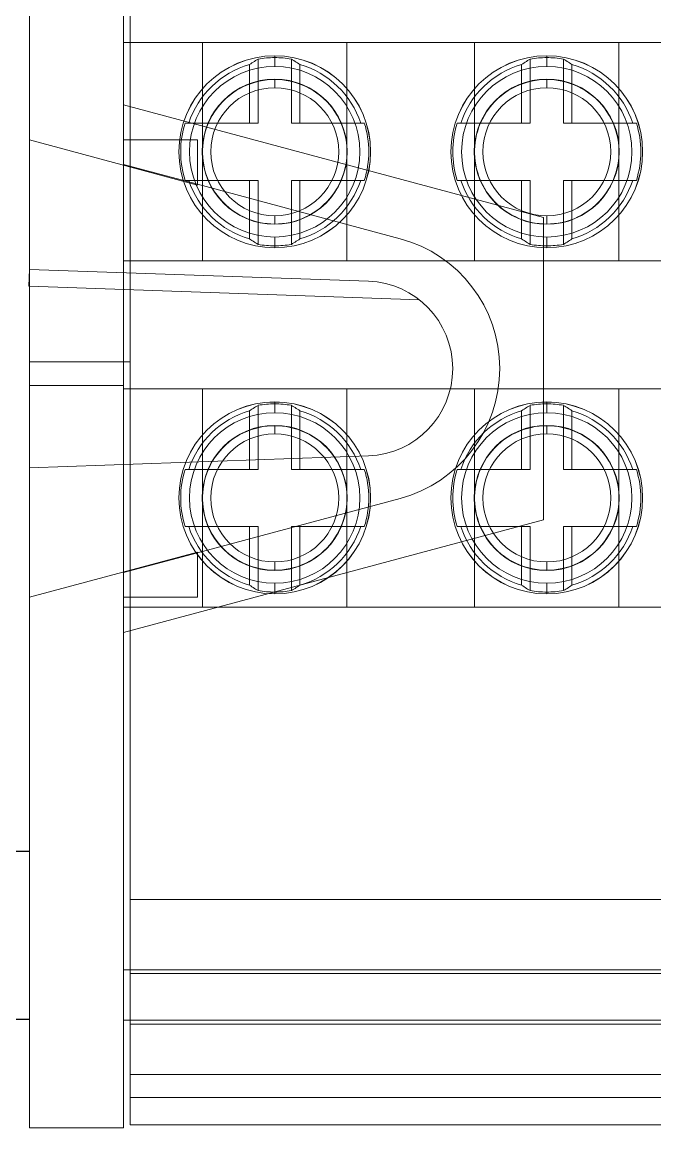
# Model space of a CAD drawing. Header units: millimetres. Extents: x 37984 to 70752, y 14140 to 37584.
# Drawn here: x 39415.32 to 39434.16, y 35958.67 to 35991.56 of the extents above; entities that cross this region are included whole.
import ezdxf

# ---------------------------------------------------------------- set-up
doc = ezdxf.new("R2010")
doc.units = ezdxf.units.MM
doc.set_wipeout_variables(frame=1)
doc.layers.add('000-PI-Oprema', color=30, linetype='Continuous', lineweight=5)
doc.layers.add('004-PI-DIN Šina', color=3, linetype='Continuous')

# ---------------------------------------------------------------- blocks, each defined once
blk = doc.blocks.new('*U860')
at = {"layer": '004-PI-DIN Šina'}
blk.add_lwpolyline([(510, -17.5), (510, 17.5), (0, 17.5), (0, -17.5)], close=True, dxfattribs=at)
blk.add_lwpolyline([(0, -12.5), (510, -12.5)], dxfattribs=at)
blk = doc.blocks.new('2P ERICO distri_563720')
blk.add_wipeout([(44946.537, 36899.761), (45076.137, 36899.761), (45076.137, 36851.433), (45073.337, 36851.433), (45073.337, 36857.671), (45068.637, 36857.671), (45068.637, 36856.671), (44954.037, 36856.671), (44954.037, 36857.671), (44949.337, 36857.671), (44949.337, 36851.433), (44946.537, 36851.433)]).dxf.layer = '000-PI-Oprema'
at = {"layer": '000-PI-Oprema'}
for p, q in [((45073.337, 36899.761), (45073.337, 36898.861)), ((45073.337, 36899.761), (45073.337, 36899.761)), ((45073.337, 36899.761), (45076.137, 36899.761)), ((45076.137, 36899.761), (45076.137, 36898.861)), ((45076.137, 36899.761), (45076.137, 36899.761)), ((45073.137, 36899.671), (44949.537, 36899.671)), ((45073.137, 36899.671), (45073.137, 36899.671)), ((45073.137, 36899.671), (45073.137, 36898.861)), ((45073.137, 36898.861), (45073.137, 36895.171)), ((45073.337, 36898.861), (45073.337, 36896.561)), ((45073.337, 36898.861), (45073.337, 36898.861)), ((45076.137, 36898.861), (45076.137, 36897.371)), ((45076.137, 36898.861), (45076.137, 36898.861)), ((45073.137, 36898.171), (44949.537, 36898.171)), ((45073.137, 36898.171), (45073.137, 36898.171)), ((45073.337, 36897.371), (45073.337, 36897.371)), ((45076.137, 36897.371), (45076.137, 36895.071)), ((45076.137, 36897.371), (45076.137, 36897.371)), ((45073.137, 36896.671), (44949.537, 36896.671)), ((45056.137, 36896.561), (45073.337, 36896.561)), ((45073.137, 36896.671), (45073.137, 36896.671)), ((45073.337, 36896.671), (45073.337, 36896.671)), ((45073.337, 36896.561), (45073.337, 36895.424)), ((45073.337, 36896.561), (45073.337, 36896.561)), ((45076.137, 36896.671), (45076.137, 36896.671)), ((45073.337, 36895.424), (45073.337, 36883.242)), ((45073.137, 36895.171), (45056.137, 36895.171)), ((45073.137, 36895.171), (45073.137, 36895.171)), ((45073.137, 36895.171), (45073.137, 36892.971)), ((45073.137, 36895.171), (45073.137, 36895.171)), ((45056.137, 36895.061), (45073.337, 36895.061)), ((45073.337, 36895.071), (45073.337, 36895.071)), ((45073.337, 36895.061), (45073.337, 36894.671)), ((45073.337, 36895.061), (45073.337, 36895.061)), ((45073.337, 36895.061), (45073.337, 36895.061)), ((45076.137, 36895.071), (45076.137, 36894.671)), ((45076.137, 36895.071), (45076.137, 36895.071)), ((45073.337, 36894.671), (45073.337, 36894.671)), ((45073.337, 36894.671), (45073.337, 36893.471)), ((45073.337, 36894.671), (45073.337, 36894.671)), ((45076.137, 36894.671), (45076.137, 36894.671)), ((45076.137, 36894.671), (45076.137, 36893.471)), ((45073.337, 36891.571), (45073.337, 36893.471)), ((45073.337, 36893.471), (45073.337, 36893.471)), ((45076.137, 36893.471), (45076.137, 36891.771)), ((45076.137, 36893.471), (45076.137, 36893.471)), ((45073.137, 36892.971), (44966.737, 36892.971)), ((45073.137, 36892.971), (45073.137, 36877.771)), ((45073.137, 36892.971), (45073.137, 36892.971)), ((45076.137, 36891.771), (45076.137, 36891.571)), ((45076.137, 36891.571), (45076.137, 36889.171)), ((45073.337, 36886.471), (45073.337, 36889.171)), ((45076.137, 36889.171), (45076.137, 36888.971)), ((45076.137, 36888.971), (45076.137, 36886.471)), ((45073.337, 36886.471), (45073.337, 36885.024)), ((45073.337, 36886.471), (45073.337, 36886.471)), ((45073.337, 36886.471), (45073.337, 36886.471)), ((45076.137, 36886.471), (45076.137, 36880.122)), ((45076.137, 36886.471), (45076.137, 36886.471)), ((45073.337, 36885.024), (45060.837, 36881.674)), ((45073.337, 36885.024), (45073.337, 36883.971)), ((45073.337, 36885.024), (45073.337, 36885.024)), ((45056.137, 36884.271), (45073.337, 36884.271)), ((45058.587, 36884.271), (45058.587, 36877.771)), ((45062.887, 36884.271), (45062.887, 36877.771)), ((45066.687, 36884.271), (45066.687, 36877.771)), ((45070.987, 36884.271), (45070.987, 36877.771)), ((45073.337, 36884.271), (45073.337, 36884.271)), ((45071.137, 36883.971), (45073.337, 36883.971)), ((45071.137, 36882.631), (45071.137, 36883.971)), ((45076.137, 36883.971), (45071.137, 36882.631)), ((45071.137, 36883.971), (45071.137, 36883.971)), ((45073.337, 36883.971), (45073.337, 36883.221)), ((45073.337, 36883.971), (45073.337, 36883.971)), ((45076.137, 36883.971), (45076.137, 36883.971)), ((45059.987, 36883.614), (45060.023, 36883.638)), ((45059.987, 36883.614), (45059.987, 36881.872)), ((45060.023, 36883.638), (45060.058, 36883.663)), ((45060.058, 36883.663), (45060.094, 36883.686)), ((45060.094, 36883.686), (45060.131, 36883.71)), ((45060.131, 36883.71), (45060.167, 36883.732)), ((45060.167, 36883.732), (45060.204, 36883.755)), ((45060.204, 36883.755), (45060.241, 36883.777)), ((45060.241, 36883.777), (45060.241, 36881.872)), ((45060.737, 36883.876), (45060.737, 36883.876)), ((45060.737, 36883.876), (45060.737, 36883.558)), ((45060.737, 36883.821), (45060.737, 36883.876)), ((45061.232, 36883.777), (45061.269, 36883.755)), ((45061.232, 36883.777), (45061.232, 36881.872)), ((45061.269, 36883.755), (45061.306, 36883.732)), ((45061.306, 36883.732), (45061.343, 36883.71)), ((45061.343, 36883.71), (45061.379, 36883.686)), ((45061.379, 36883.686), (45061.415, 36883.663)), ((45061.415, 36883.663), (45061.451, 36883.638)), ((45061.451, 36883.638), (45061.486, 36883.614)), ((45061.486, 36883.614), (45061.486, 36881.872)), ((45068.123, 36883.638), (45068.087, 36883.614)), ((45068.087, 36881.872), (45068.087, 36883.614)), ((45068.158, 36883.663), (45068.123, 36883.638)), ((45068.194, 36883.686), (45068.158, 36883.663)), ((45068.231, 36883.71), (45068.194, 36883.686)), ((45068.267, 36883.732), (45068.231, 36883.71)), ((45068.304, 36883.755), (45068.267, 36883.732)), ((45068.341, 36883.777), (45068.304, 36883.755)), ((45068.341, 36881.872), (45068.341, 36883.777)), ((45068.837, 36883.876), (45068.837, 36883.876)), ((45068.837, 36883.876), (45068.837, 36883.558)), ((45068.837, 36883.821), (45068.837, 36883.876)), ((45069.369, 36883.755), (45069.332, 36883.777)), ((45069.332, 36881.872), (45069.332, 36883.777)), ((45069.406, 36883.732), (45069.369, 36883.755)), ((45069.443, 36883.71), (45069.406, 36883.732)), ((45069.479, 36883.686), (45069.443, 36883.71)), ((45069.515, 36883.663), (45069.479, 36883.686)), ((45069.551, 36883.638), (45069.515, 36883.663)), ((45069.586, 36883.614), (45069.551, 36883.638)), ((45069.586, 36881.872), (45069.586, 36883.614)), ((45073.337, 36883.242), (45071.137, 36882.652)), ((45073.337, 36883.242), (45073.337, 36883.242)), ((45059.811, 36882.962), (45059.699, 36882.904)), ((45059.926, 36883.013), (45059.811, 36882.962)), ((45060.043, 36883.056), (45059.926, 36883.013)), ((45060.16, 36883.092), (45060.043, 36883.056)), ((45060.277, 36883.122), (45060.16, 36883.092)), ((45060.394, 36883.144), (45060.277, 36883.122)), ((45060.51, 36883.159), (45060.394, 36883.144)), ((45060.624, 36883.168), (45060.51, 36883.159)), ((45060.737, 36883.171), (45060.624, 36883.168)), ((45060.737, 36883.18), (45060.737, 36883.18)), ((45060.737, 36882.926), (45060.737, 36883.18)), ((45060.737, 36883.171), (45060.737, 36883.171)), ((45060.849, 36883.168), (45060.737, 36883.171)), ((45060.963, 36883.159), (45060.849, 36883.168)), ((45061.079, 36883.144), (45060.963, 36883.159)), ((45061.196, 36883.122), (45061.079, 36883.144)), ((45061.313, 36883.092), (45061.196, 36883.122)), ((45061.43, 36883.056), (45061.313, 36883.092)), ((45061.547, 36883.013), (45061.43, 36883.056)), ((45061.662, 36882.962), (45061.547, 36883.013)), ((45061.775, 36882.904), (45061.662, 36882.962)), ((45067.911, 36882.962), (45067.799, 36882.904)), ((45068.026, 36883.013), (45067.911, 36882.962)), ((45068.143, 36883.056), (45068.026, 36883.013)), ((45068.26, 36883.092), (45068.143, 36883.056)), ((45068.377, 36883.122), (45068.26, 36883.092)), ((45068.494, 36883.144), (45068.377, 36883.122)), ((45068.61, 36883.159), (45068.494, 36883.144)), ((45068.724, 36883.168), (45068.61, 36883.159)), ((45068.837, 36883.171), (45068.724, 36883.168)), ((45068.837, 36883.18), (45068.837, 36883.18)), ((45068.837, 36882.926), (45068.837, 36883.18)), ((45068.837, 36883.171), (45068.837, 36883.171)), ((45068.949, 36883.168), (45068.837, 36883.171)), ((45069.063, 36883.159), (45068.949, 36883.168)), ((45069.179, 36883.144), (45069.063, 36883.159)), ((45069.296, 36883.122), (45069.179, 36883.144)), ((45069.413, 36883.092), (45069.296, 36883.122)), ((45069.53, 36883.056), (45069.413, 36883.092)), ((45069.647, 36883.013), (45069.53, 36883.056)), ((45069.762, 36882.962), (45069.647, 36883.013)), ((45069.875, 36882.904), (45069.762, 36882.962)), ((45073.337, 36883.221), (45073.337, 36880.024)), ((45059.281, 36882.604), (45059.188, 36882.513)), ((45059.379, 36882.689), (45059.281, 36882.604)), ((45059.482, 36882.767), (45059.379, 36882.689)), ((45059.589, 36882.839), (45059.482, 36882.767)), ((45059.699, 36882.904), (45059.589, 36882.839)), ((45061.885, 36882.839), (45061.775, 36882.904)), ((45061.991, 36882.767), (45061.885, 36882.839)), ((45062.094, 36882.689), (45061.991, 36882.767)), ((45062.192, 36882.604), (45062.094, 36882.689)), ((45062.285, 36882.513), (45062.192, 36882.604)), ((45071.137, 36882.652), (45065.101, 36881.035)), ((45067.381, 36882.604), (45067.288, 36882.513)), ((45067.479, 36882.689), (45067.381, 36882.604)), ((45067.582, 36882.767), (45067.479, 36882.689)), ((45067.689, 36882.839), (45067.582, 36882.767)), ((45067.799, 36882.904), (45067.689, 36882.839)), ((45069.985, 36882.839), (45069.875, 36882.904)), ((45070.091, 36882.767), (45069.985, 36882.839)), ((45070.194, 36882.689), (45070.091, 36882.767)), ((45070.292, 36882.604), (45070.194, 36882.689)), ((45070.385, 36882.513), (45070.292, 36882.604)), ((45071.137, 36882.652), (45071.137, 36882.652)), ((45071.137, 36882.631), (45071.137, 36882.631)), ((45059.02, 36882.316), (45058.946, 36882.211)), ((45059.101, 36882.417), (45059.02, 36882.316)), ((45059.188, 36882.513), (45059.101, 36882.417)), ((45062.372, 36882.417), (45062.285, 36882.513)), ((45062.453, 36882.316), (45062.372, 36882.417)), ((45062.527, 36882.211), (45062.453, 36882.316)), ((45067.12, 36882.316), (45067.046, 36882.211)), ((45067.201, 36882.417), (45067.12, 36882.316)), ((45067.288, 36882.513), (45067.201, 36882.417)), ((45070.472, 36882.417), (45070.385, 36882.513)), ((45070.553, 36882.316), (45070.472, 36882.417)), ((45070.627, 36882.211), (45070.553, 36882.316)), ((45058.818, 36881.991), (45058.764, 36881.877)), ((45058.878, 36882.103), (45058.818, 36881.991)), ((45058.946, 36882.211), (45058.878, 36882.103)), ((45062.595, 36882.103), (45062.527, 36882.211)), ((45062.655, 36881.991), (45062.595, 36882.103)), ((45062.709, 36881.877), (45062.655, 36881.991)), ((45066.918, 36881.991), (45066.864, 36881.877)), ((45066.978, 36882.103), (45066.918, 36881.991)), ((45067.046, 36882.211), (45066.978, 36882.103)), ((45070.695, 36882.103), (45070.627, 36882.211)), ((45070.755, 36881.991), (45070.695, 36882.103)), ((45070.809, 36881.877), (45070.755, 36881.991)), ((45060.241, 36881.872), (45058.069, 36881.872)), ((45058.679, 36881.646), (45058.647, 36881.529)), ((45058.718, 36881.762), (45058.679, 36881.646)), ((45058.764, 36881.877), (45058.718, 36881.762)), ((45060.837, 36881.674), (45060.837, 36872.674)), ((45060.837, 36881.674), (45060.837, 36881.674)), ((45063.404, 36881.872), (45061.232, 36881.872)), ((45062.755, 36881.762), (45062.709, 36881.877)), ((45062.794, 36881.646), (45062.755, 36881.762)), ((45062.826, 36881.529), (45062.794, 36881.646)), ((45068.341, 36881.872), (45066.169, 36881.872)), ((45066.779, 36881.646), (45066.747, 36881.529)), ((45066.818, 36881.762), (45066.779, 36881.646)), ((45066.864, 36881.877), (45066.818, 36881.762)), ((45071.504, 36881.872), (45069.332, 36881.872)), ((45070.855, 36881.762), (45070.809, 36881.877)), ((45070.894, 36881.646), (45070.855, 36881.762)), ((45070.926, 36881.529), (45070.894, 36881.646)), ((45058.604, 36881.298), (45058.593, 36881.184)), ((45058.623, 36881.413), (45058.604, 36881.298)), ((45058.647, 36881.529), (45058.623, 36881.413)), ((45062.851, 36881.413), (45062.826, 36881.529)), ((45062.869, 36881.298), (45062.851, 36881.413)), ((45062.88, 36881.184), (45062.869, 36881.298)), ((45066.704, 36881.298), (45066.693, 36881.184)), ((45066.723, 36881.413), (45066.704, 36881.298)), ((45066.747, 36881.529), (45066.723, 36881.413)), ((45070.951, 36881.413), (45070.926, 36881.529)), ((45070.969, 36881.298), (45070.951, 36881.413)), ((45070.98, 36881.184), (45070.969, 36881.298)), ((45058.593, 36881.184), (45058.587, 36881.071)), ((45058.587, 36881.057), (45058.587, 36881.071)), ((45058.587, 36881.043), (45058.587, 36881.057)), ((45058.587, 36881.028), (45058.587, 36881.043)), ((45058.587, 36881.014), (45058.587, 36881.028)), ((45058.587, 36881), (45058.587, 36881.014)), ((45058.587, 36880.986), (45058.587, 36881)), ((45058.587, 36880.971), (45058.587, 36880.986)), ((45058.587, 36880.971), (45058.593, 36880.859)), ((45062.886, 36881.071), (45062.88, 36881.184)), ((45062.88, 36880.859), (45062.886, 36880.971)), ((45062.886, 36881.071), (45062.886, 36881.057)), ((45062.886, 36881.057), (45062.886, 36881.043)), ((45062.886, 36881.043), (45062.886, 36881.028)), ((45062.886, 36881.028), (45062.886, 36881.014)), ((45062.886, 36881.014), (45062.886, 36881)), ((45062.886, 36881), (45062.886, 36880.986)), ((45062.886, 36880.986), (45062.886, 36880.971)), ((45065.101, 36881.035), (45065.101, 36881.035)), ((45066.693, 36881.184), (45066.687, 36881.071)), ((45066.687, 36881.057), (45066.687, 36881.071)), ((45066.687, 36881.043), (45066.687, 36881.057)), ((45066.687, 36881.028), (45066.687, 36881.043)), ((45066.687, 36881.014), (45066.687, 36881.028)), ((45066.687, 36881), (45066.687, 36881.014)), ((45066.687, 36880.986), (45066.687, 36881)), ((45066.687, 36880.971), (45066.687, 36880.986)), ((45066.687, 36880.971), (45066.693, 36880.859)), ((45070.986, 36881.071), (45070.98, 36881.184)), ((45070.98, 36880.859), (45070.986, 36880.971)), ((45070.986, 36881.071), (45070.986, 36881.057)), ((45070.986, 36881.057), (45070.986, 36881.043)), ((45070.986, 36881.043), (45070.986, 36881.028)), ((45070.986, 36881.028), (45070.986, 36881.014)), ((45070.986, 36881.014), (45070.986, 36881)), ((45070.986, 36881), (45070.986, 36880.986)), ((45070.986, 36880.986), (45070.986, 36880.971)), ((45058.593, 36880.859), (45058.604, 36880.745)), ((45058.604, 36880.745), (45058.623, 36880.629)), ((45058.623, 36880.629), (45058.647, 36880.513)), ((45062.826, 36880.513), (45062.851, 36880.629)), ((45062.851, 36880.629), (45062.869, 36880.745)), ((45062.869, 36880.745), (45062.88, 36880.859)), ((45066.693, 36880.859), (45066.704, 36880.745)), ((45066.704, 36880.745), (45066.723, 36880.629)), ((45066.723, 36880.629), (45066.747, 36880.513)), ((45070.926, 36880.513), (45070.951, 36880.629)), ((45070.951, 36880.629), (45070.969, 36880.745)), ((45070.969, 36880.745), (45070.98, 36880.859)), ((45058.647, 36880.513), (45058.679, 36880.397)), ((45058.679, 36880.397), (45058.718, 36880.28)), ((45062.755, 36880.28), (45062.794, 36880.397)), ((45062.794, 36880.397), (45062.826, 36880.513)), ((45066.747, 36880.513), (45066.779, 36880.397)), ((45066.779, 36880.397), (45066.818, 36880.28)), ((45070.855, 36880.28), (45070.894, 36880.397)), ((45070.894, 36880.397), (45070.926, 36880.513)), ((45058.069, 36880.17), (45060.241, 36880.17)), ((45058.718, 36880.28), (45058.764, 36880.165)), ((45058.764, 36880.165), (45058.818, 36880.051)), ((45058.818, 36880.051), (45058.878, 36879.94)), ((45059.987, 36880.17), (45059.987, 36878.429)), ((45060.241, 36880.17), (45060.241, 36878.266)), ((45061.232, 36880.17), (45063.404, 36880.17)), ((45061.232, 36880.17), (45061.232, 36878.266)), ((45061.486, 36880.17), (45061.486, 36878.429)), ((45062.595, 36879.94), (45062.655, 36880.051)), ((45062.655, 36880.051), (45062.709, 36880.165)), ((45062.709, 36880.165), (45062.755, 36880.28)), ((45066.046, 36879.77), (45076.137, 36880.122)), ((45066.169, 36880.17), (45068.341, 36880.17)), ((45066.818, 36880.28), (45066.864, 36880.165)), ((45066.864, 36880.165), (45066.918, 36880.051)), ((45066.918, 36880.051), (45066.978, 36879.94)), ((45068.087, 36878.429), (45068.087, 36880.17)), ((45068.341, 36878.266), (45068.341, 36880.17)), ((45069.332, 36878.266), (45069.332, 36880.17)), ((45069.332, 36880.17), (45071.504, 36880.17)), ((45069.586, 36878.429), (45069.586, 36880.17)), ((45070.695, 36879.94), (45070.755, 36880.051)), ((45070.755, 36880.051), (45070.809, 36880.165)), ((45070.809, 36880.165), (45070.855, 36880.28)), ((45073.337, 36880.024), (45073.337, 36874.819)), ((45076.137, 36874.721), (45076.137, 36880.122)), ((45076.137, 36880.122), (45076.137, 36880.122)), ((45058.878, 36879.94), (45058.946, 36879.831)), ((45058.946, 36879.831), (45059.02, 36879.726)), ((45059.02, 36879.726), (45059.101, 36879.625)), ((45059.101, 36879.625), (45059.188, 36879.529)), ((45062.285, 36879.529), (45062.372, 36879.625)), ((45062.372, 36879.625), (45062.453, 36879.726)), ((45062.453, 36879.726), (45062.527, 36879.831)), ((45062.527, 36879.831), (45062.595, 36879.94)), ((45066.046, 36879.77), (45066.046, 36879.77)), ((45066.978, 36879.94), (45067.046, 36879.831)), ((45067.046, 36879.831), (45067.12, 36879.726)), ((45067.12, 36879.726), (45067.201, 36879.625)), ((45067.201, 36879.625), (45067.288, 36879.529)), ((45070.385, 36879.529), (45070.472, 36879.625)), ((45070.472, 36879.625), (45070.553, 36879.726)), ((45070.553, 36879.726), (45070.627, 36879.831)), ((45070.627, 36879.831), (45070.695, 36879.94)), ((45059.188, 36879.529), (45059.281, 36879.439)), ((45059.281, 36879.439), (45059.379, 36879.354)), ((45059.379, 36879.354), (45059.482, 36879.275)), ((45061.991, 36879.275), (45062.094, 36879.354)), ((45062.094, 36879.354), (45062.192, 36879.439)), ((45062.192, 36879.439), (45062.285, 36879.529)), ((45067.288, 36879.529), (45067.381, 36879.439)), ((45067.381, 36879.439), (45067.479, 36879.354)), ((45067.479, 36879.354), (45067.582, 36879.275)), ((45070.091, 36879.275), (45070.194, 36879.354)), ((45070.194, 36879.354), (45070.292, 36879.439)), ((45070.292, 36879.439), (45070.385, 36879.529)), ((45059.482, 36879.275), (45059.589, 36879.203)), ((45059.589, 36879.203), (45059.699, 36879.138)), ((45059.699, 36879.138), (45059.811, 36879.08)), ((45059.811, 36879.08), (45059.926, 36879.03)), ((45059.926, 36879.03), (45060.043, 36878.986)), ((45060.043, 36878.986), (45060.16, 36878.95)), ((45060.737, 36879.116), (45060.737, 36878.862)), ((45061.313, 36878.95), (45061.43, 36878.986)), ((45061.43, 36878.986), (45061.547, 36879.03)), ((45061.547, 36879.03), (45061.662, 36879.08)), ((45061.662, 36879.08), (45061.775, 36879.138)), ((45061.775, 36879.138), (45061.885, 36879.203)), ((45061.885, 36879.203), (45061.991, 36879.275)), ((45067.582, 36879.275), (45067.689, 36879.203)), ((45067.689, 36879.203), (45067.799, 36879.138)), ((45067.799, 36879.138), (45067.911, 36879.08)), ((45067.911, 36879.08), (45068.026, 36879.03)), ((45068.026, 36879.03), (45068.143, 36878.986)), ((45068.143, 36878.986), (45068.26, 36878.95)), ((45068.837, 36879.116), (45068.837, 36878.862)), ((45069.413, 36878.95), (45069.53, 36878.986)), ((45069.53, 36878.986), (45069.647, 36879.03)), ((45069.647, 36879.03), (45069.762, 36879.08)), ((45069.762, 36879.08), (45069.875, 36879.138)), ((45069.875, 36879.138), (45069.985, 36879.203)), ((45069.985, 36879.203), (45070.091, 36879.275)), ((45060.16, 36878.95), (45060.277, 36878.921)), ((45060.277, 36878.921), (45060.394, 36878.899)), ((45060.394, 36878.899), (45060.51, 36878.883)), ((45060.51, 36878.883), (45060.624, 36878.874)), ((45060.624, 36878.874), (45060.737, 36878.871)), ((45060.737, 36878.871), (45060.849, 36878.874)), ((45060.737, 36878.871), (45060.737, 36878.871)), ((45060.737, 36878.862), (45060.737, 36878.862)), ((45060.849, 36878.874), (45060.963, 36878.883)), ((45060.963, 36878.883), (45061.079, 36878.899)), ((45061.079, 36878.899), (45061.196, 36878.921)), ((45061.196, 36878.921), (45061.313, 36878.95)), ((45068.26, 36878.95), (45068.377, 36878.921)), ((45068.377, 36878.921), (45068.494, 36878.899)), ((45068.494, 36878.899), (45068.61, 36878.883)), ((45068.61, 36878.883), (45068.724, 36878.874)), ((45068.724, 36878.874), (45068.837, 36878.871)), ((45068.837, 36878.871), (45068.949, 36878.874)), ((45068.837, 36878.871), (45068.837, 36878.871)), ((45068.837, 36878.862), (45068.837, 36878.862)), ((45068.949, 36878.874), (45069.063, 36878.883)), ((45069.063, 36878.883), (45069.179, 36878.899)), ((45069.179, 36878.899), (45069.296, 36878.921)), ((45069.296, 36878.921), (45069.413, 36878.95)), ((45059.987, 36878.429), (45060.023, 36878.404)), ((45060.023, 36878.404), (45060.058, 36878.38)), ((45060.058, 36878.38), (45060.094, 36878.356)), ((45060.094, 36878.356), (45060.131, 36878.333)), ((45060.131, 36878.333), (45060.167, 36878.31)), ((45060.167, 36878.31), (45060.204, 36878.288)), ((45060.737, 36878.166), (45060.737, 36878.484)), ((45061.269, 36878.288), (45061.306, 36878.31)), ((45061.306, 36878.31), (45061.343, 36878.333)), ((45061.343, 36878.333), (45061.379, 36878.356)), ((45061.379, 36878.356), (45061.415, 36878.38)), ((45061.415, 36878.38), (45061.451, 36878.404)), ((45061.451, 36878.404), (45061.486, 36878.429)), ((45068.123, 36878.404), (45068.087, 36878.429)), ((45068.158, 36878.38), (45068.123, 36878.404)), ((45068.194, 36878.356), (45068.158, 36878.38)), ((45068.231, 36878.333), (45068.194, 36878.356)), ((45068.267, 36878.31), (45068.231, 36878.333)), ((45068.304, 36878.288), (45068.267, 36878.31)), ((45068.837, 36878.484), (45068.837, 36878.166)), ((45069.406, 36878.31), (45069.369, 36878.288)), ((45069.443, 36878.333), (45069.406, 36878.31)), ((45069.479, 36878.356), (45069.443, 36878.333)), ((45069.515, 36878.38), (45069.479, 36878.356)), ((45069.551, 36878.404), (45069.515, 36878.38)), ((45069.586, 36878.429), (45069.551, 36878.404)), ((45060.204, 36878.288), (45060.241, 36878.266)), ((45060.737, 36878.221), (45060.737, 36878.167)), ((45060.737, 36878.166), (45060.737, 36878.167)), ((45061.232, 36878.266), (45061.269, 36878.288)), ((45068.341, 36878.266), (45068.304, 36878.288)), ((45068.837, 36878.221), (45068.837, 36878.167)), ((45068.837, 36878.166), (45068.837, 36878.167)), ((45069.369, 36878.288), (45069.332, 36878.266)), ((44966.737, 36877.771), (45063.607, 36877.771)), ((45063.607, 36877.771), (45073.337, 36877.771)), ((45073.137, 36877.771), (45073.137, 36875.471)), ((45073.337, 36877.771), (45073.337, 36877.771)), ((45073.337, 36877.671), (45076.137, 36877.671)), ((45073.337, 36876.971), (45073.137, 36876.971)), ((45076.137, 36876.971), (45073.337, 36876.971)), ((45073.137, 36875.471), (45073.137, 36874.825)), ((45064.531, 36875.126), (45076.154, 36874.72)), ((45064.531, 36875.126), (45064.531, 36875.126)), ((45073.137, 36874.825), (45073.137, 36870.471)), ((45073.337, 36874.819), (45073.337, 36871.121)), ((45076.137, 36874.22), (45076.137, 36874.721)), ((45076.137, 36874.22), (45076.154, 36874.72)), ((45076.154, 36874.72), (45076.154, 36874.72)), ((45066.046, 36874.573), (45066.046, 36874.573)), ((45066.046, 36874.573), (45066.046, 36874.573)), ((45076.137, 36874.22), (45066.046, 36874.573)), ((45076.137, 36874.22), (45076.137, 36874.22)), ((45076.137, 36874.22), (45076.137, 36874.22)), ((45076.137, 36874.22), (45076.137, 36867.871)), ((45076.137, 36874.22), (45076.137, 36874.22)), ((44966.737, 36873.971), (45073.337, 36873.971)), ((45058.587, 36873.971), (45058.587, 36867.471)), ((45062.887, 36873.971), (45062.887, 36867.471)), ((45066.687, 36873.971), (45066.687, 36867.471)), ((45070.987, 36873.971), (45070.987, 36867.471)), ((45073.337, 36873.971), (45073.337, 36873.971)), ((45060.058, 36873.363), (45060.094, 36873.386)), ((45060.094, 36873.386), (45060.131, 36873.41)), ((45060.131, 36873.41), (45060.167, 36873.432)), ((45060.167, 36873.432), (45060.204, 36873.455)), ((45060.204, 36873.455), (45060.241, 36873.477)), ((45060.241, 36873.477), (45060.241, 36871.572)), ((45060.737, 36873.576), (45060.737, 36873.576)), ((45060.737, 36873.258), (45060.737, 36873.576)), ((45060.737, 36873.521), (45060.737, 36873.576)), ((45061.232, 36873.477), (45061.269, 36873.455)), ((45061.232, 36873.477), (45061.232, 36871.572)), ((45061.269, 36873.455), (45061.306, 36873.432)), ((45061.306, 36873.432), (45061.343, 36873.41)), ((45061.343, 36873.41), (45061.379, 36873.386)), ((45061.379, 36873.386), (45061.415, 36873.363)), ((45068.194, 36873.386), (45068.158, 36873.363)), ((45068.231, 36873.41), (45068.194, 36873.386)), ((45068.267, 36873.432), (45068.231, 36873.41)), ((45068.304, 36873.455), (45068.267, 36873.432)), ((45068.341, 36873.477), (45068.304, 36873.455)), ((45068.341, 36871.572), (45068.341, 36873.477)), ((45068.837, 36873.576), (45068.837, 36873.576)), ((45068.837, 36873.576), (45068.837, 36873.258)), ((45068.837, 36873.521), (45068.837, 36873.576)), ((45069.369, 36873.455), (45069.332, 36873.477)), ((45069.332, 36871.572), (45069.332, 36873.477)), ((45069.406, 36873.432), (45069.369, 36873.455)), ((45069.443, 36873.41), (45069.406, 36873.432)), ((45069.479, 36873.386), (45069.443, 36873.41)), ((45069.515, 36873.363), (45069.479, 36873.386)), ((45059.987, 36873.314), (45060.023, 36873.338)), ((45059.987, 36873.314), (45059.987, 36871.572)), ((45060.023, 36873.338), (45060.058, 36873.363)), ((45061.415, 36873.363), (45061.451, 36873.338)), ((45061.451, 36873.338), (45061.486, 36873.314)), ((45061.486, 36873.314), (45061.486, 36871.572)), ((45065.101, 36873.308), (45071.137, 36871.69)), ((45065.101, 36873.308), (45065.101, 36873.308)), ((45068.123, 36873.338), (45068.087, 36873.314)), ((45068.087, 36871.572), (45068.087, 36873.314)), ((45068.158, 36873.363), (45068.123, 36873.338)), ((45069.551, 36873.338), (45069.515, 36873.363)), ((45069.586, 36873.314), (45069.551, 36873.338)), ((45069.586, 36871.572), (45069.586, 36873.314)), ((45060.043, 36872.756), (45059.926, 36872.713)), ((45060.16, 36872.792), (45060.043, 36872.756)), ((45060.277, 36872.822), (45060.16, 36872.792)), ((45060.394, 36872.844), (45060.277, 36872.822)), ((45060.51, 36872.859), (45060.394, 36872.844)), ((45060.624, 36872.868), (45060.51, 36872.859)), ((45060.737, 36872.871), (45060.624, 36872.868)), ((45060.737, 36872.88), (45060.737, 36872.88)), ((45060.737, 36872.626), (45060.737, 36872.88)), ((45060.737, 36872.871), (45060.737, 36872.871)), ((45060.849, 36872.868), (45060.737, 36872.871)), ((45060.963, 36872.859), (45060.849, 36872.868)), ((45061.079, 36872.844), (45060.963, 36872.859)), ((45061.196, 36872.822), (45061.079, 36872.844)), ((45061.313, 36872.792), (45061.196, 36872.822)), ((45061.43, 36872.756), (45061.313, 36872.792)), ((45061.547, 36872.713), (45061.43, 36872.756)), ((45068.143, 36872.756), (45068.026, 36872.713)), ((45068.26, 36872.792), (45068.143, 36872.756)), ((45068.377, 36872.822), (45068.26, 36872.792)), ((45068.494, 36872.844), (45068.377, 36872.822)), ((45068.61, 36872.859), (45068.494, 36872.844)), ((45068.724, 36872.868), (45068.61, 36872.859)), ((45068.837, 36872.871), (45068.724, 36872.868)), ((45068.837, 36872.88), (45068.837, 36872.88)), ((45068.837, 36872.626), (45068.837, 36872.88)), ((45068.837, 36872.871), (45068.837, 36872.871)), ((45068.949, 36872.868), (45068.837, 36872.871)), ((45069.063, 36872.859), (45068.949, 36872.868)), ((45069.179, 36872.844), (45069.063, 36872.859)), ((45069.296, 36872.822), (45069.179, 36872.844)), ((45069.413, 36872.792), (45069.296, 36872.822)), ((45069.53, 36872.756), (45069.413, 36872.792)), ((45069.647, 36872.713), (45069.53, 36872.756)), ((45059.379, 36872.389), (45059.281, 36872.304)), ((45059.482, 36872.467), (45059.379, 36872.389)), ((45059.589, 36872.539), (45059.482, 36872.467)), ((45059.699, 36872.604), (45059.589, 36872.539)), ((45059.811, 36872.662), (45059.699, 36872.604)), ((45059.926, 36872.713), (45059.811, 36872.662)), ((45060.837, 36872.674), (45073.337, 36869.325)), ((45060.837, 36872.674), (45060.837, 36872.674)), ((45061.662, 36872.662), (45061.547, 36872.713)), ((45061.775, 36872.604), (45061.662, 36872.662)), ((45061.885, 36872.539), (45061.775, 36872.604)), ((45061.991, 36872.467), (45061.885, 36872.539)), ((45062.094, 36872.389), (45061.991, 36872.467)), ((45062.192, 36872.304), (45062.094, 36872.389)), ((45067.479, 36872.389), (45067.381, 36872.304)), ((45067.582, 36872.467), (45067.479, 36872.389)), ((45067.689, 36872.539), (45067.582, 36872.467)), ((45067.799, 36872.604), (45067.689, 36872.539)), ((45067.911, 36872.662), (45067.799, 36872.604)), ((45068.026, 36872.713), (45067.911, 36872.662)), ((45069.762, 36872.662), (45069.647, 36872.713)), ((45069.875, 36872.604), (45069.762, 36872.662)), ((45069.985, 36872.539), (45069.875, 36872.604)), ((45070.091, 36872.467), (45069.985, 36872.539)), ((45070.194, 36872.389), (45070.091, 36872.467)), ((45070.292, 36872.304), (45070.194, 36872.389)), ((45059.101, 36872.117), (45059.02, 36872.016)), ((45059.188, 36872.213), (45059.101, 36872.117)), ((45059.281, 36872.304), (45059.188, 36872.213)), ((45062.285, 36872.213), (45062.192, 36872.304)), ((45062.372, 36872.117), (45062.285, 36872.213)), ((45062.453, 36872.016), (45062.372, 36872.117)), ((45067.201, 36872.117), (45067.12, 36872.016)), ((45067.288, 36872.213), (45067.201, 36872.117)), ((45067.381, 36872.304), (45067.288, 36872.213)), ((45070.385, 36872.213), (45070.292, 36872.304)), ((45070.472, 36872.117), (45070.385, 36872.213)), ((45070.553, 36872.016), (45070.472, 36872.117)), ((45058.878, 36871.803), (45058.818, 36871.691)), ((45058.946, 36871.911), (45058.878, 36871.803)), ((45059.02, 36872.016), (45058.946, 36871.911)), ((45062.527, 36871.911), (45062.453, 36872.016)), ((45062.595, 36871.803), (45062.527, 36871.911)), ((45062.655, 36871.691), (45062.595, 36871.803)), ((45066.978, 36871.803), (45066.918, 36871.691)), ((45067.046, 36871.911), (45066.978, 36871.803)), ((45067.12, 36872.016), (45067.046, 36871.911)), ((45070.627, 36871.911), (45070.553, 36872.016)), ((45070.695, 36871.803), (45070.627, 36871.911)), ((45070.755, 36871.691), (45070.695, 36871.803)), ((45060.241, 36871.572), (45058.069, 36871.572)), ((45058.718, 36871.462), (45058.679, 36871.346)), ((45058.764, 36871.577), (45058.718, 36871.462)), ((45058.818, 36871.691), (45058.764, 36871.577)), ((45063.404, 36871.572), (45061.232, 36871.572)), ((45062.709, 36871.577), (45062.655, 36871.691)), ((45062.755, 36871.462), (45062.709, 36871.577)), ((45062.794, 36871.346), (45062.755, 36871.462)), ((45068.341, 36871.572), (45066.169, 36871.572)), ((45066.818, 36871.462), (45066.779, 36871.346)), ((45066.864, 36871.577), (45066.818, 36871.462)), ((45066.918, 36871.691), (45066.864, 36871.577)), ((45071.504, 36871.572), (45069.332, 36871.572)), ((45070.809, 36871.577), (45070.755, 36871.691)), ((45070.855, 36871.462), (45070.809, 36871.577)), ((45070.894, 36871.346), (45070.855, 36871.462)), ((45071.137, 36871.711), (45076.137, 36870.371)), ((45071.137, 36870.371), (45071.137, 36871.711)), ((45071.137, 36871.711), (45071.137, 36871.711)), ((45071.137, 36871.69), (45071.137, 36871.69)), ((45071.137, 36871.69), (45073.337, 36871.101)), ((45058.623, 36871.113), (45058.604, 36870.998)), ((45058.647, 36871.229), (45058.623, 36871.113)), ((45058.679, 36871.346), (45058.647, 36871.229)), ((45062.826, 36871.229), (45062.794, 36871.346)), ((45062.851, 36871.113), (45062.826, 36871.229)), ((45062.869, 36870.998), (45062.851, 36871.113)), ((45066.723, 36871.113), (45066.704, 36870.998)), ((45066.747, 36871.229), (45066.723, 36871.113)), ((45066.779, 36871.346), (45066.747, 36871.229)), ((45070.926, 36871.229), (45070.894, 36871.346)), ((45070.951, 36871.113), (45070.926, 36871.229)), ((45070.969, 36870.998), (45070.951, 36871.113)), ((45073.337, 36871.121), (45073.337, 36870.371)), ((45073.337, 36871.101), (45073.337, 36871.101)), ((45073.337, 36871.101), (45073.337, 36863.071)), ((45058.593, 36870.884), (45058.587, 36870.771)), ((45058.587, 36870.757), (45058.587, 36870.771)), ((45058.587, 36870.743), (45058.587, 36870.757)), ((45058.587, 36870.728), (45058.587, 36870.743)), ((45058.604, 36870.998), (45058.593, 36870.884)), ((45062.88, 36870.884), (45062.869, 36870.998)), ((45062.886, 36870.771), (45062.88, 36870.884)), ((45062.886, 36870.771), (45062.886, 36870.757)), ((45062.886, 36870.757), (45062.886, 36870.743)), ((45062.886, 36870.743), (45062.886, 36870.728)), ((45066.693, 36870.884), (45066.687, 36870.771)), ((45066.687, 36870.757), (45066.687, 36870.771)), ((45066.687, 36870.743), (45066.687, 36870.757)), ((45066.687, 36870.728), (45066.687, 36870.743)), ((45066.704, 36870.998), (45066.693, 36870.884)), ((45070.98, 36870.884), (45070.969, 36870.998)), ((45070.986, 36870.771), (45070.98, 36870.884)), ((45070.986, 36870.771), (45070.986, 36870.757)), ((45070.986, 36870.757), (45070.986, 36870.743)), ((45070.986, 36870.743), (45070.986, 36870.728)), ((45058.587, 36870.714), (45058.587, 36870.728)), ((45058.587, 36870.7), (45058.587, 36870.714)), ((45058.587, 36870.686), (45058.587, 36870.7)), ((45058.587, 36870.671), (45058.587, 36870.686)), ((45058.587, 36870.671), (45058.593, 36870.559)), ((45058.593, 36870.559), (45058.604, 36870.445)), ((45058.604, 36870.445), (45058.623, 36870.329)), ((45062.851, 36870.329), (45062.869, 36870.445)), ((45062.869, 36870.445), (45062.88, 36870.559)), ((45062.88, 36870.559), (45062.886, 36870.671)), ((45062.886, 36870.728), (45062.886, 36870.714)), ((45062.886, 36870.714), (45062.886, 36870.7)), ((45062.886, 36870.7), (45062.886, 36870.686)), ((45062.886, 36870.686), (45062.886, 36870.671)), ((45066.687, 36870.714), (45066.687, 36870.728)), ((45066.687, 36870.7), (45066.687, 36870.714)), ((45066.687, 36870.686), (45066.687, 36870.7)), ((45066.687, 36870.671), (45066.687, 36870.686)), ((45066.687, 36870.671), (45066.693, 36870.559)), ((45066.693, 36870.559), (45066.704, 36870.445)), ((45066.704, 36870.445), (45066.723, 36870.329)), ((45070.951, 36870.329), (45070.969, 36870.445)), ((45070.969, 36870.445), (45070.98, 36870.559)), ((45070.98, 36870.559), (45070.986, 36870.671)), ((45070.986, 36870.728), (45070.986, 36870.714)), ((45070.986, 36870.714), (45070.986, 36870.7)), ((45070.986, 36870.7), (45070.986, 36870.686)), ((45070.986, 36870.686), (45070.986, 36870.671)), ((45073.137, 36870.471), (45073.137, 36863.071)), ((45058.623, 36870.329), (45058.647, 36870.213)), ((45058.647, 36870.213), (45058.679, 36870.097)), ((45058.679, 36870.097), (45058.718, 36869.98)), ((45062.755, 36869.98), (45062.794, 36870.097)), ((45062.794, 36870.097), (45062.826, 36870.213)), ((45062.826, 36870.213), (45062.851, 36870.329)), ((45066.723, 36870.329), (45066.747, 36870.213)), ((45066.747, 36870.213), (45066.779, 36870.097)), ((45066.779, 36870.097), (45066.818, 36869.98)), ((45070.855, 36869.98), (45070.894, 36870.097)), ((45070.894, 36870.097), (45070.926, 36870.213)), ((45070.926, 36870.213), (45070.951, 36870.329)), ((45073.337, 36870.371), (45071.137, 36870.371)), ((45071.137, 36870.371), (45071.137, 36870.371)), ((45073.337, 36870.371), (45073.337, 36869.325)), ((45073.337, 36870.371), (45073.337, 36870.371)), ((45076.137, 36870.371), (45076.137, 36870.371)), ((45058.069, 36869.87), (45060.241, 36869.87)), ((45058.718, 36869.98), (45058.764, 36869.865)), ((45058.764, 36869.865), (45058.818, 36869.751)), ((45059.987, 36869.87), (45059.987, 36868.129)), ((45060.241, 36869.87), (45060.241, 36867.966)), ((45061.232, 36869.87), (45063.404, 36869.87)), ((45061.232, 36869.87), (45061.232, 36867.966)), ((45061.486, 36869.87), (45061.486, 36868.129)), ((45062.655, 36869.751), (45062.709, 36869.865)), ((45062.709, 36869.865), (45062.755, 36869.98)), ((45066.169, 36869.87), (45068.341, 36869.87)), ((45066.818, 36869.98), (45066.864, 36869.865)), ((45066.864, 36869.865), (45066.918, 36869.751)), ((45068.087, 36868.129), (45068.087, 36869.87)), ((45068.341, 36867.966), (45068.341, 36869.87)), ((45069.332, 36867.966), (45069.332, 36869.87)), ((45069.332, 36869.87), (45071.504, 36869.87)), ((45069.586, 36868.129), (45069.586, 36869.87)), ((45070.755, 36869.751), (45070.809, 36869.865)), ((45070.809, 36869.865), (45070.855, 36869.98)), ((45058.818, 36869.751), (45058.878, 36869.64)), ((45058.878, 36869.64), (45058.946, 36869.531)), ((45058.946, 36869.531), (45059.02, 36869.426)), ((45059.02, 36869.426), (45059.101, 36869.325)), ((45062.372, 36869.325), (45062.453, 36869.426)), ((45062.453, 36869.426), (45062.527, 36869.531)), ((45062.527, 36869.531), (45062.595, 36869.64)), ((45062.595, 36869.64), (45062.655, 36869.751)), ((45066.918, 36869.751), (45066.978, 36869.64)), ((45066.978, 36869.64), (45067.046, 36869.531)), ((45067.046, 36869.531), (45067.12, 36869.426)), ((45067.12, 36869.426), (45067.201, 36869.325)), ((45070.472, 36869.325), (45070.553, 36869.426)), ((45070.553, 36869.426), (45070.627, 36869.531)), ((45070.627, 36869.531), (45070.695, 36869.64)), ((45070.695, 36869.64), (45070.755, 36869.751)), ((45059.101, 36869.325), (45059.188, 36869.229)), ((45059.188, 36869.229), (45059.281, 36869.139)), ((45059.281, 36869.139), (45059.379, 36869.054)), ((45062.094, 36869.054), (45062.192, 36869.139)), ((45062.192, 36869.139), (45062.285, 36869.229)), ((45062.285, 36869.229), (45062.372, 36869.325)), ((45067.201, 36869.325), (45067.288, 36869.229)), ((45067.288, 36869.229), (45067.381, 36869.139)), ((45067.381, 36869.139), (45067.479, 36869.054)), ((45070.194, 36869.054), (45070.292, 36869.139)), ((45070.292, 36869.139), (45070.385, 36869.229)), ((45070.385, 36869.229), (45070.472, 36869.325)), ((45073.337, 36869.325), (45073.337, 36867.871)), ((45073.337, 36869.325), (45073.337, 36869.325)), ((45059.379, 36869.054), (45059.482, 36868.975)), ((45059.482, 36868.975), (45059.589, 36868.903)), ((45059.589, 36868.903), (45059.699, 36868.838)), ((45059.699, 36868.838), (45059.811, 36868.78)), ((45059.811, 36868.78), (45059.926, 36868.73)), ((45060.737, 36868.816), (45060.737, 36868.562)), ((45061.547, 36868.73), (45061.662, 36868.78)), ((45061.662, 36868.78), (45061.775, 36868.838)), ((45061.775, 36868.838), (45061.885, 36868.903)), ((45061.885, 36868.903), (45061.991, 36868.975)), ((45061.991, 36868.975), (45062.094, 36869.054)), ((45067.479, 36869.054), (45067.582, 36868.975)), ((45067.582, 36868.975), (45067.689, 36868.903)), ((45067.689, 36868.903), (45067.799, 36868.838)), ((45067.799, 36868.838), (45067.911, 36868.78)), ((45067.911, 36868.78), (45068.026, 36868.73)), ((45068.837, 36868.816), (45068.837, 36868.562)), ((45069.647, 36868.73), (45069.762, 36868.78)), ((45069.762, 36868.78), (45069.875, 36868.838)), ((45069.875, 36868.838), (45069.985, 36868.903)), ((45069.985, 36868.903), (45070.091, 36868.975)), ((45070.091, 36868.975), (45070.194, 36869.054)), ((45059.926, 36868.73), (45060.043, 36868.686)), ((45060.043, 36868.686), (45060.16, 36868.65)), ((45060.16, 36868.65), (45060.277, 36868.621)), ((45060.277, 36868.621), (45060.394, 36868.599)), ((45060.394, 36868.599), (45060.51, 36868.583)), ((45060.51, 36868.583), (45060.624, 36868.574)), ((45060.624, 36868.574), (45060.737, 36868.571)), ((45060.737, 36868.571), (45060.849, 36868.574)), ((45060.737, 36868.571), (45060.737, 36868.571)), ((45060.737, 36868.562), (45060.737, 36868.562)), ((45060.849, 36868.574), (45060.963, 36868.583)), ((45060.963, 36868.583), (45061.079, 36868.599)), ((45061.079, 36868.599), (45061.196, 36868.621)), ((45061.196, 36868.621), (45061.313, 36868.65)), ((45061.313, 36868.65), (45061.43, 36868.686)), ((45061.43, 36868.686), (45061.547, 36868.73)), ((45068.026, 36868.73), (45068.143, 36868.686)), ((45068.143, 36868.686), (45068.26, 36868.65)), ((45068.26, 36868.65), (45068.377, 36868.621)), ((45068.377, 36868.621), (45068.494, 36868.599)), ((45068.494, 36868.599), (45068.61, 36868.583)), ((45068.61, 36868.583), (45068.724, 36868.574)), ((45068.724, 36868.574), (45068.837, 36868.571)), ((45068.837, 36868.571), (45068.949, 36868.574)), ((45068.837, 36868.571), (45068.837, 36868.571)), ((45068.837, 36868.562), (45068.837, 36868.562)), ((45068.949, 36868.574), (45069.063, 36868.583)), ((45069.063, 36868.583), (45069.179, 36868.599)), ((45069.179, 36868.599), (45069.296, 36868.621)), ((45069.296, 36868.621), (45069.413, 36868.65)), ((45069.413, 36868.65), (45069.53, 36868.686)), ((45069.53, 36868.686), (45069.647, 36868.73)), ((45059.987, 36868.129), (45060.023, 36868.104)), ((45060.737, 36867.866), (45060.737, 36868.184)), ((45061.451, 36868.104), (45061.486, 36868.129)), ((45068.123, 36868.104), (45068.087, 36868.129)), ((45068.837, 36868.184), (45068.837, 36867.866)), ((45069.586, 36868.129), (45069.551, 36868.104)), ((45060.023, 36868.104), (45060.058, 36868.08)), ((45060.058, 36868.08), (45060.094, 36868.056)), ((45060.094, 36868.056), (45060.131, 36868.033)), ((45060.131, 36868.033), (45060.167, 36868.01)), ((45060.167, 36868.01), (45060.204, 36867.988)), ((45060.204, 36867.988), (45060.241, 36867.966)), ((45060.737, 36867.921), (45060.737, 36867.867)), ((45060.737, 36867.866), (45060.737, 36867.867)), ((45061.232, 36867.966), (45061.269, 36867.988)), ((45061.269, 36867.988), (45061.306, 36868.01)), ((45061.306, 36868.01), (45061.343, 36868.033)), ((45061.343, 36868.033), (45061.379, 36868.056)), ((45061.379, 36868.056), (45061.415, 36868.08)), ((45061.415, 36868.08), (45061.451, 36868.104)), ((45068.158, 36868.08), (45068.123, 36868.104)), ((45068.194, 36868.056), (45068.158, 36868.08)), ((45068.231, 36868.033), (45068.194, 36868.056)), ((45068.267, 36868.01), (45068.231, 36868.033)), ((45068.304, 36867.988), (45068.267, 36868.01)), ((45068.341, 36867.966), (45068.304, 36867.988)), ((45068.837, 36867.921), (45068.837, 36867.867)), ((45068.837, 36867.866), (45068.837, 36867.867)), ((45069.369, 36867.988), (45069.332, 36867.966)), ((45069.406, 36868.01), (45069.369, 36867.988)), ((45069.443, 36868.033), (45069.406, 36868.01)), ((45069.479, 36868.056), (45069.443, 36868.033)), ((45069.515, 36868.08), (45069.479, 36868.056)), ((45069.551, 36868.104), (45069.515, 36868.08)), ((45073.337, 36867.871), (45073.337, 36867.471)), ((45073.337, 36867.871), (45073.337, 36867.871)), ((45076.137, 36867.871), (45076.137, 36862.271)), ((45076.137, 36867.871), (45076.137, 36867.871)), ((45056.137, 36867.471), (45073.337, 36867.471)), ((45073.337, 36867.471), (45073.337, 36867.471))]:
    blk.add_line(p, q, dxfattribs=at)
at = {"layer": '000-PI-Oprema', "ltscale": 0.25}
blk.add_line((45056.137, 36898.861), (45073.137, 36898.861), dxfattribs=at)
at = {"layer": '000-PI-Oprema'}
for centre, radius, start, end in [((45060.737, 36881.021), 2.855, 90, 270), ((45060.737, 36881.021), 2.854, 90, 270), ((45060.737, 36881.021), 2.699, 106.1198, 161.6214), ((45060.737, 36881.021), 2.8, 90, 100.1893), ((45060.737, 36881.021), 2.855, 270, 90), ((45060.737, 36881.021), 2.854, 270, 90), ((45060.737, 36881.021), 2.8, 79.8107, 90), ((45060.737, 36881.021), 2.699, 18.3786, 73.8802), ((45068.837, 36881.021), 2.855, 90, 270), ((45068.837, 36881.021), 2.854, 90, 270), ((45068.837, 36881.021), 2.699, 106.1198, 161.6214), ((45068.837, 36881.021), 2.8, 90, 100.1893), ((45068.837, 36881.021), 2.855, 270, 90), ((45068.837, 36881.021), 2.854, 270, 90), ((45068.837, 36881.021), 2.8, 79.8107, 90), ((45068.837, 36881.021), 2.699, 18.3786, 73.8802), ((45060.737, 36881.021), 2.537, 90, 270), ((45060.737, 36881.021), 2.537, 270, 90), ((45068.837, 36881.021), 2.537, 90, 270), ((45068.837, 36881.021), 2.537, 270, 90), ((45060.737, 36881.021), 2.159, 90, 270), ((45060.737, 36881.021), 1.905, 90, 270), ((45060.737, 36881.021), 2.159, 270, 90), ((45060.737, 36881.021), 1.905, 270, 90), ((45068.837, 36881.021), 2.159, 90, 270), ((45068.837, 36881.021), 1.905, 90, 270), ((45068.837, 36881.021), 2.159, 270, 90), ((45068.837, 36881.021), 1.905, 270, 90), ((45060.737, 36881.021), 2.8, 162.3075, 197.6925), ((45060.737, 36881.021), 2.8, 342.3075, 17.6925), ((45068.837, 36881.021), 2.8, 162.3075, 197.6925), ((45068.837, 36881.021), 2.8, 342.3075, 17.6925), ((45066.137, 36877.171), 4, 105, 255), ((45060.737, 36881.021), 2.699, 198.3786, 253.8802), ((45060.737, 36881.021), 2.699, 286.1198, 341.6214), ((45068.837, 36881.021), 2.699, 198.3786, 253.8802), ((45068.837, 36881.021), 2.699, 286.1198, 341.6214), ((45066.137, 36877.171), 2.6, 92, 268), ((45060.737, 36881.021), 2.8, 259.8107, 270), ((45060.737, 36881.021), 2.8, 270, 280.1893), ((45068.837, 36881.021), 2.8, 259.8107, 270), ((45068.837, 36881.021), 2.8, 270, 280.1893), ((45060.737, 36870.721), 2.855, 90, 270), ((45060.737, 36870.721), 2.854, 90, 270), ((45060.737, 36870.721), 2.8, 90, 100.1893), ((45060.737, 36870.721), 2.855, 270, 90), ((45060.737, 36870.721), 2.854, 270, 90), ((45060.737, 36870.721), 2.8, 79.8107, 90), ((45068.837, 36870.721), 2.855, 90, 270), ((45068.837, 36870.721), 2.854, 90, 270), ((45068.837, 36870.721), 2.8, 90, 100.1893), ((45068.837, 36870.721), 2.855, 270, 90), ((45068.837, 36870.721), 2.854, 270, 90), ((45068.837, 36870.721), 2.8, 79.8107, 90), ((45060.737, 36870.721), 2.699, 106.1198, 161.6214), ((45060.737, 36870.721), 2.537, 90, 270), ((45060.737, 36870.721), 2.537, 270, 90), ((45060.737, 36870.721), 2.699, 18.3786, 73.8802), ((45068.837, 36870.721), 2.699, 106.1198, 161.6214), ((45068.837, 36870.721), 2.537, 90, 270), ((45068.837, 36870.721), 2.537, 270, 90), ((45068.837, 36870.721), 2.699, 18.3786, 73.8802), ((45060.737, 36870.721), 2.159, 90, 270), ((45060.737, 36870.721), 2.159, 270, 90), ((45068.837, 36870.721), 2.159, 90, 270), ((45068.837, 36870.721), 2.159, 270, 90), ((45060.737, 36870.721), 1.905, 90, 270), ((45060.737, 36870.721), 1.905, 270, 90), ((45068.837, 36870.721), 1.905, 90, 270), ((45068.837, 36870.721), 1.905, 270, 90), ((45060.737, 36870.721), 2.8, 162.3075, 197.6925), ((45060.737, 36870.721), 2.8, 342.3075, 17.6925), ((45068.837, 36870.721), 2.8, 162.3075, 197.6925), ((45068.837, 36870.721), 2.8, 342.3075, 17.6925), ((45060.737, 36870.721), 2.699, 198.3786, 253.8802), ((45060.737, 36870.721), 2.699, 286.1198, 341.6214), ((45068.837, 36870.721), 2.699, 198.3786, 253.8802), ((45068.837, 36870.721), 2.699, 286.1198, 341.6214), ((45060.737, 36870.721), 2.8, 259.8107, 270), ((45060.737, 36870.721), 2.8, 270, 280.1893), ((45068.837, 36870.721), 2.8, 259.8107, 270), ((45068.837, 36870.721), 2.8, 270, 280.1893)]:
    blk.add_arc(centre, radius, start, end, dxfattribs=at)

msp = doc.modelspace()

# ---------------------------------------------------------------- block references
msp.add_blockref('*U860', (39383.172, 35979.404))

# ---------------------------------------------------------------- next in the draw order: block references
at = {"layer": '000-PI-Oprema', "rotation": 180}
msp.add_blockref('2P ERICO distri_563720', (84491.674, 72858.429), dxfattribs=at)

doc.saveas('drawing.dxf')
